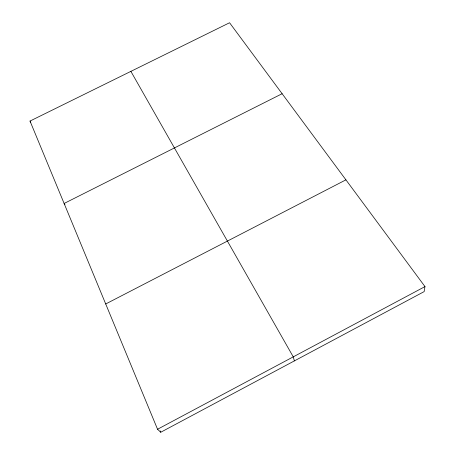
<?xml version="1.0" encoding="UTF-8"?>
<svg xmlns="http://www.w3.org/2000/svg" width="455" height="455" viewBox="0 0 455 455"><rect width="100%" height="100%" fill="white"/><g stroke="black" fill="none" stroke-linecap="round" stroke-linejoin="round"><path stroke-width="0.68" d="M424.981 286.599L424.134 291.621L160.751 432.25L157.549 429.253L30.019 121.058L229.57 22.75L424.981 286.599L157.549 429.253M105.708 303.974L345.919 179.85M282.128 93.719L64.121 203.47L64.951 204.625M30.019 121.058L30.775 122.19M130.886 71.367L293.259 356.862L294.379 360.9M160.211 430.936L160.751 432.25"/></g></svg>
